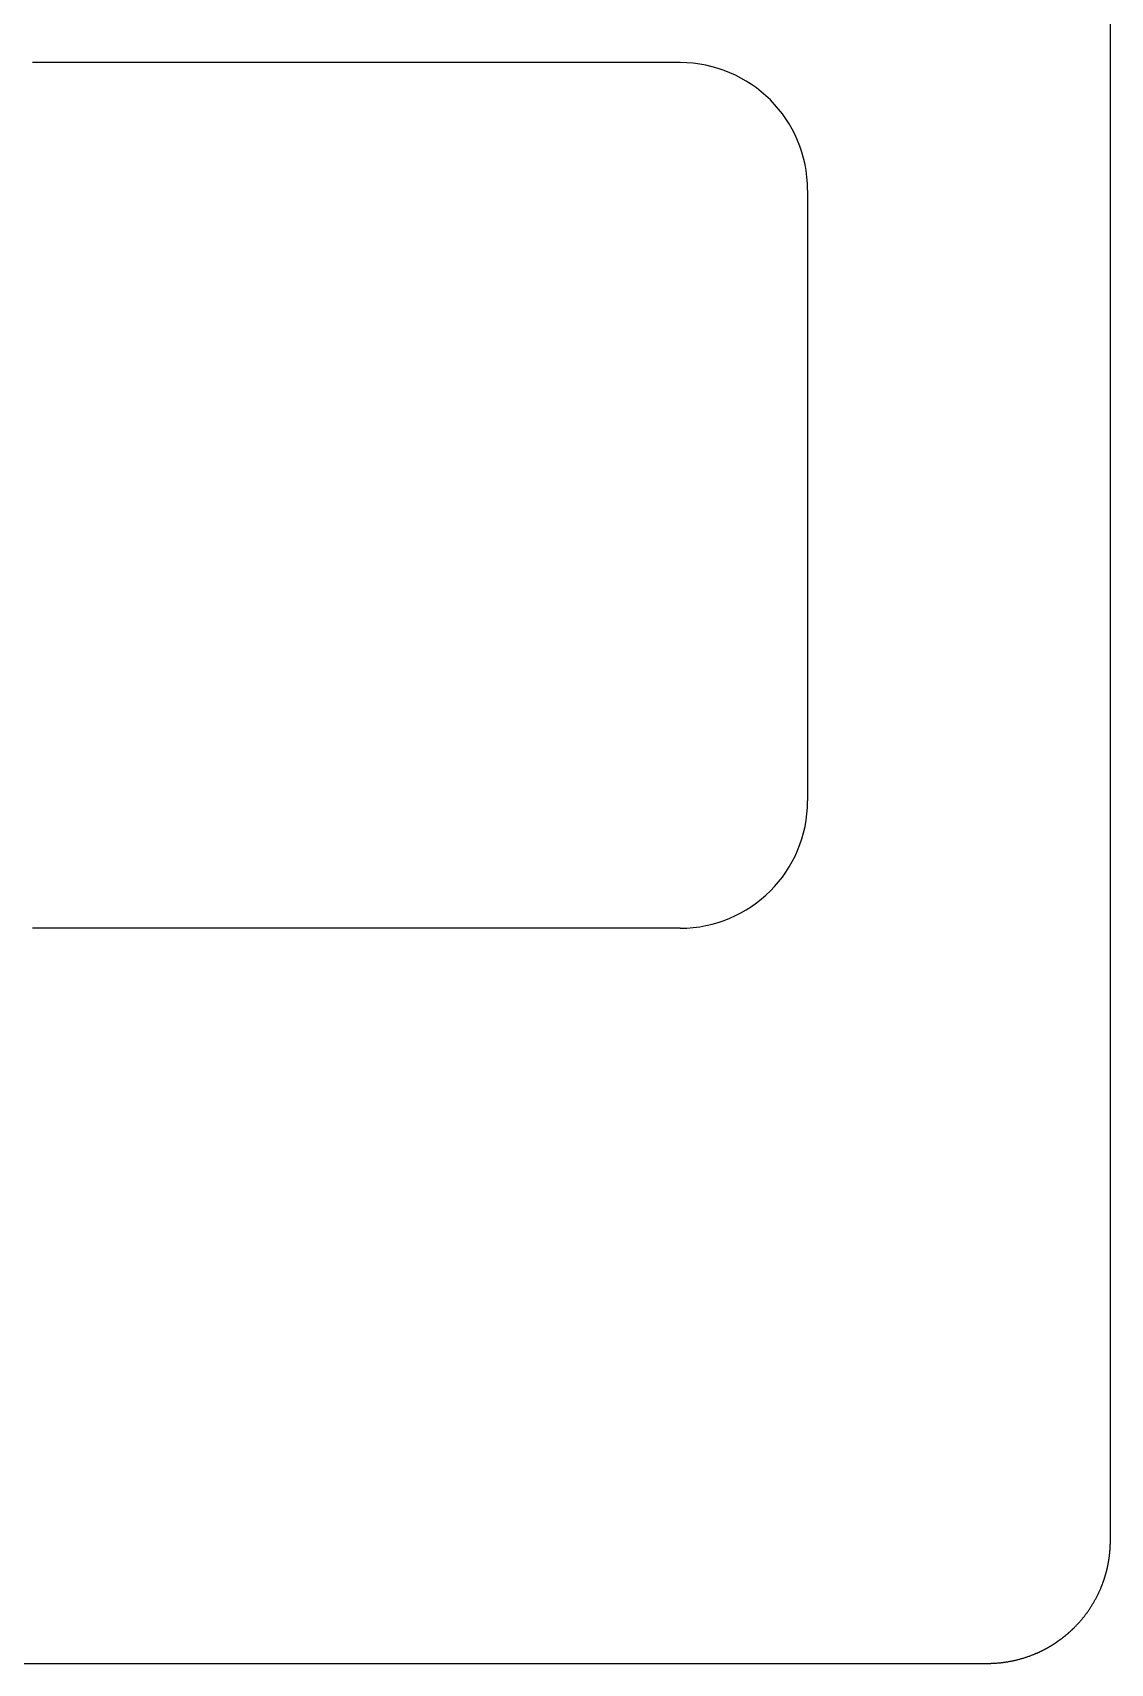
# Model space of a CAD drawing. Header units: millimetres. Extents: x -10 to 277, y -95 to 18.
# Drawn here: x 259.04 to 276.6, y -95.23 to -68.66 of the extents above; entities that cross this region are included whole.
import ezdxf

# ---------------------------------------------------------------- set-up
doc = ezdxf.new("R2010")
doc.units = ezdxf.units.MM
doc.header["$MEASUREMENT"] = 0
doc.layers.add('BLACK', color=7, linetype='CONTINUOUS')
doc.layers.add('Edge.Cuts', color=53, linetype='CONTINUOUS')

msp = doc.modelspace()

# ---------------------------------------------------------------- linework, layer by layer
at = {"layer": 'BLACK', "linetype": 'Continuous'}
for p, q in [((269.59375, -69.15), (259.043749, -69.15)), ((271.66875, -71.225), (271.66875, -81.175)), ((269.59375, -83.25), (259.04375, -83.25))]:
    msp.add_line(p, q, dxfattribs=at)
at = {"layer": 'BLACK'}
for centre, start, end in [((269.59375, -71.225), 0, 90), ((269.59375, -81.175), 270, 0)]:
    msp.add_arc(centre, 2.075, start, end, dxfattribs=at)
at = {"layer": 'Edge.Cuts', "linetype": 'Continuous'}
for p, q in [((276.6, -93.226), (276.6, 16.026)), ((276.599887, -93.247299), (276.599944, -93.240969)), ((276.599944, -93.240969), (276.599981, -93.23464)), ((276.599981, -93.23464), (276.599999, -93.228308)), ((276.599999, -93.228308), (276.6, -93.226)), ((276.579452, -93.512), (276.580347, -93.505739)), ((276.580347, -93.505739), (276.581221, -93.499477)), ((276.581221, -93.499477), (276.582076, -93.49321)), ((276.582076, -93.49321), (276.582911, -93.486942)), ((276.582911, -93.486942), (276.583726, -93.48067)), ((276.583726, -93.48067), (276.584522, -93.474397)), ((276.584522, -93.474397), (276.585297, -93.46812)), ((276.585297, -93.46812), (276.586053, -93.461841)), ((276.586053, -93.461841), (276.586788, -93.455559)), ((276.586788, -93.455559), (276.587504, -93.449276)), ((276.587504, -93.449276), (276.5882, -93.44299)), ((276.5882, -93.44299), (276.588876, -93.436702)), ((276.588876, -93.436702), (276.589532, -93.430411)), ((276.589532, -93.430411), (276.590169, -93.424119)), ((276.590169, -93.424119), (276.590785, -93.417824)), ((276.590785, -93.417824), (276.591381, -93.411528)), ((276.591381, -93.411528), (276.591958, -93.405229)), ((276.591958, -93.405229), (276.592515, -93.39893)), ((276.592515, -93.39893), (276.593051, -93.392627)), ((276.593051, -93.392627), (276.593568, -93.386323)), ((276.593568, -93.386323), (276.594065, -93.380017)), ((276.594065, -93.380017), (276.594542, -93.37371)), ((276.594542, -93.37371), (276.594999, -93.3674)), ((276.594999, -93.3674), (276.595436, -93.361091)), ((276.595436, -93.361091), (276.595853, -93.354778)), ((276.595853, -93.354778), (276.59625, -93.348465)), ((276.59625, -93.348465), (276.596627, -93.34215)), ((276.596627, -93.34215), (276.596984, -93.335834)), ((276.596984, -93.335834), (276.597322, -93.329516)), ((276.597322, -93.329516), (276.597639, -93.323198)), ((276.597639, -93.323198), (276.597936, -93.316877)), ((276.597936, -93.316877), (276.598213, -93.310557)), ((276.598213, -93.310557), (276.598471, -93.304235)), ((276.598471, -93.304235), (276.598708, -93.297912)), ((276.598708, -93.297912), (276.598925, -93.291588)), ((276.598925, -93.291588), (276.599123, -93.285264)), ((276.599123, -93.285264), (276.5993, -93.278937)), ((276.5993, -93.278937), (276.599457, -93.272612)), ((276.599457, -93.272612), (276.599595, -93.266284)), ((276.599595, -93.266284), (276.599712, -93.259957)), ((276.599712, -93.259957), (276.599809, -93.253627)), ((276.599809, -93.253627), (276.599887, -93.247299)), ((276.522406, -93.777683), (276.524141, -93.7716)), ((276.524141, -93.7716), (276.525858, -93.765512)), ((276.525858, -93.765512), (276.527554, -93.75942)), ((276.527554, -93.75942), (276.529232, -93.753321)), ((276.529232, -93.753321), (276.53089, -93.747217)), ((276.53089, -93.747217), (276.532529, -93.741108)), ((276.532529, -93.741108), (276.534149, -93.734995)), ((276.534149, -93.734995), (276.535749, -93.728875)), ((276.535749, -93.728875), (276.53733, -93.722751)), ((276.53733, -93.722751), (276.538891, -93.716622)), ((276.538891, -93.716622), (276.540433, -93.710489)), ((276.540433, -93.710489), (276.541956, -93.70435)), ((276.541956, -93.70435), (276.543459, -93.698207)), ((276.543459, -93.698207), (276.544943, -93.692058)), ((276.544943, -93.692058), (276.546407, -93.685906)), ((276.546407, -93.685906), (276.547852, -93.679748)), ((276.547852, -93.679748), (276.549277, -93.673587)), ((276.549277, -93.673587), (276.550683, -93.66742)), ((276.550683, -93.66742), (276.55207, -93.66125)), ((276.55207, -93.66125), (276.553436, -93.655075)), ((276.553436, -93.655075), (276.554784, -93.648896)), ((276.554784, -93.648896), (276.556111, -93.642712)), ((276.556111, -93.642712), (276.557419, -93.636525)), ((276.557419, -93.636525), (276.558708, -93.630333)), ((276.558708, -93.630333), (276.559977, -93.624138)), ((276.559977, -93.624138), (276.561226, -93.617938)), ((276.561226, -93.617938), (276.562456, -93.611735)), ((276.562456, -93.611735), (276.563666, -93.605528)), ((276.563666, -93.605528), (276.564856, -93.599317)), ((276.564856, -93.599317), (276.566027, -93.593102)), ((276.566027, -93.593102), (276.567178, -93.586884)), ((276.567178, -93.586884), (276.568309, -93.580661)), ((276.568309, -93.580661), (276.569421, -93.574436)), ((276.569421, -93.574436), (276.570513, -93.568207)), ((276.570513, -93.568207), (276.571585, -93.561975)), ((276.571585, -93.561975), (276.572638, -93.555739)), ((276.572638, -93.555739), (276.573671, -93.5495)), ((276.573671, -93.5495), (276.574684, -93.543258)), ((276.574684, -93.543258), (276.575677, -93.537013)), ((276.575677, -93.537013), (276.576651, -93.530764)), ((276.576651, -93.530764), (276.577604, -93.524512)), ((276.577604, -93.524512), (276.578538, -93.518257)), ((276.578538, -93.518257), (276.579452, -93.512)), ((276.422108, -94.050552), (276.427287, -94.03901)), ((276.427287, -94.03901), (276.432394, -94.027436)), ((276.432394, -94.027436), (276.437427, -94.015829)), ((276.437427, -94.015829), (276.442386, -94.00419)), ((276.442386, -94.00419), (276.447272, -93.99252)), ((276.447272, -93.99252), (276.449687, -93.986674)), ((276.449687, -93.986674), (276.452084, -93.98082)), ((276.452084, -93.98082), (276.454462, -93.974958)), ((276.454462, -93.974958), (276.456822, -93.969089)), ((276.456822, -93.969089), (276.459163, -93.963213)), ((276.459163, -93.963213), (276.461486, -93.957329)), ((276.461486, -93.957329), (276.46379, -93.951438)), ((276.46379, -93.951438), (276.466075, -93.945539)), ((276.466075, -93.945539), (276.468342, -93.939633)), ((276.468342, -93.939633), (276.47059, -93.933721)), ((276.47059, -93.933721), (276.472819, -93.927801)), ((276.472819, -93.927801), (276.475029, -93.921874)), ((276.475029, -93.921874), (276.477221, -93.91594)), ((276.477221, -93.91594), (276.479394, -93.909999)), ((276.479394, -93.909999), (276.481548, -93.904052)), ((276.481548, -93.904052), (276.483684, -93.898097)), ((276.483684, -93.898097), (276.4858, -93.892136)), ((276.4858, -93.892136), (276.487898, -93.886168)), ((276.487898, -93.886168), (276.489976, -93.880194)), ((276.489976, -93.880194), (276.492036, -93.874213)), ((276.492036, -93.874213), (276.494077, -93.868226)), ((276.494077, -93.868226), (276.496099, -93.862232)), ((276.496099, -93.862232), (276.498102, -93.856232)), ((276.498102, -93.856232), (276.500086, -93.850226)), ((276.500086, -93.850226), (276.502051, -93.844214)), ((276.502051, -93.844214), (276.503997, -93.838195)), ((276.503997, -93.838195), (276.505924, -93.83217)), ((276.505924, -93.83217), (276.507832, -93.826139)), ((276.507832, -93.826139), (276.509721, -93.820103)), ((276.509721, -93.820103), (276.51159, -93.81406)), ((276.51159, -93.81406), (276.513441, -93.808011)), ((276.513441, -93.808011), (276.515272, -93.801957)), ((276.515272, -93.801957), (276.517085, -93.795897)), ((276.517085, -93.795897), (276.518878, -93.789831)), ((276.518878, -93.789831), (276.520651, -93.78376)), ((276.520651, -93.78376), (276.522406, -93.777683)), ((276.276491, -94.316572), (276.283353, -94.305951)), ((276.283353, -94.305951), (276.290148, -94.295286)), ((276.290148, -94.295286), (276.296875, -94.284578)), ((276.296875, -94.284578), (276.303534, -94.273827)), ((276.303534, -94.273827), (276.310126, -94.263034)), ((276.310126, -94.263034), (276.316649, -94.2522)), ((276.316649, -94.2522), (276.323104, -94.241324)), ((276.323104, -94.241324), (276.32949, -94.230408)), ((276.32949, -94.230408), (276.335806, -94.219451)), ((276.335806, -94.219451), (276.342054, -94.208454)), ((276.342054, -94.208454), (276.348232, -94.197417)), ((276.348232, -94.197417), (276.35434, -94.186342)), ((276.35434, -94.186342), (276.360379, -94.175228)), ((276.360379, -94.175228), (276.366347, -94.164075)), ((276.366347, -94.164075), (276.372244, -94.152885)), ((276.372244, -94.152885), (276.378071, -94.141658)), ((276.378071, -94.141658), (276.383826, -94.130394)), ((276.383826, -94.130394), (276.389511, -94.119093)), ((276.389511, -94.119093), (276.395124, -94.107757)), ((276.395124, -94.107757), (276.400665, -94.096385)), ((276.400665, -94.096385), (276.406134, -94.084978)), ((276.406134, -94.084978), (276.411531, -94.073537)), ((276.411531, -94.073537), (276.416856, -94.062061)), ((276.416856, -94.062061), (276.422108, -94.050552)), ((276.075418, -94.576213), (276.083928, -94.566855)), ((276.083928, -94.566855), (276.092378, -94.557445)), ((276.092378, -94.557445), (276.100768, -94.547982)), ((276.100768, -94.547982), (276.109097, -94.538466)), ((276.109097, -94.538466), (276.117366, -94.528898)), ((276.117366, -94.528898), (276.125574, -94.519278)), ((276.125574, -94.519278), (276.133721, -94.509607)), ((276.133721, -94.509607), (276.141806, -94.499885)), ((276.141806, -94.499885), (276.14983, -94.490113)), ((276.14983, -94.490113), (276.157791, -94.480289)), ((276.157791, -94.480289), (276.16569, -94.470416)), ((276.16569, -94.470416), (276.173526, -94.460493)), ((276.173526, -94.460493), (276.1813, -94.450521)), ((276.1813, -94.450521), (276.18901, -94.4405)), ((276.18901, -94.4405), (276.196656, -94.430431)), ((276.196656, -94.430431), (276.204239, -94.420313)), ((276.204239, -94.420313), (276.211757, -94.410148)), ((276.211757, -94.410148), (276.219211, -94.399935)), ((276.219211, -94.399935), (276.226601, -94.389675)), ((276.226601, -94.389675), (276.233925, -94.379368)), ((276.233925, -94.379368), (276.241184, -94.369016)), ((276.241184, -94.369016), (276.248378, -94.358617)), ((276.248378, -94.358617), (276.255506, -94.348173)), ((276.255506, -94.348173), (276.262567, -94.337684)), ((276.262567, -94.337684), (276.269563, -94.32715)), ((276.269563, -94.32715), (276.276491, -94.316572)), ((275.782174, -94.839205), (275.787269, -94.835459)), ((275.787269, -94.835459), (275.792353, -94.831696)), ((275.792353, -94.831696), (275.797424, -94.827918)), ((275.797424, -94.827918), (275.802484, -94.824123)), ((275.802484, -94.824123), (275.807531, -94.820313)), ((275.807531, -94.820313), (275.812566, -94.816486)), ((275.812566, -94.816486), (275.817589, -94.812644)), ((275.817589, -94.812644), (275.822601, -94.808785)), ((275.822601, -94.808785), (275.827599, -94.804911)), ((275.827599, -94.804911), (275.832586, -94.801021)), ((275.832586, -94.801021), (275.83756, -94.797115)), ((275.83756, -94.797115), (275.842523, -94.793193)), ((275.842523, -94.793193), (275.847472, -94.789256)), ((275.847472, -94.789256), (275.85241, -94.785303)), ((275.85241, -94.785303), (275.857334, -94.781335)), ((275.857334, -94.781335), (275.862247, -94.77735)), ((275.862247, -94.77735), (275.867146, -94.773351)), ((275.867146, -94.773351), (275.872034, -94.769335)), ((275.872034, -94.769335), (275.876907, -94.765304)), ((275.876907, -94.765304), (275.88177, -94.761258)), ((275.88177, -94.761258), (275.886618, -94.757196)), ((275.886618, -94.757196), (275.891455, -94.753119)), ((275.891455, -94.753119), (275.896278, -94.749027)), ((275.896278, -94.749027), (275.901089, -94.744918)), ((275.901089, -94.744918), (275.905886, -94.740796)), ((275.905886, -94.740796), (275.910671, -94.736657)), ((275.910671, -94.736657), (275.915442, -94.732504)), ((275.915442, -94.732504), (275.920201, -94.728335)), ((275.920201, -94.728335), (275.924946, -94.724151)), ((275.924946, -94.724151), (275.929678, -94.719952)), ((275.929678, -94.719952), (275.934397, -94.715738)), ((275.934397, -94.715738), (275.939104, -94.711509)), ((275.939104, -94.711509), (275.943796, -94.707265)), ((275.943796, -94.707265), (275.948475, -94.703006)), ((275.948475, -94.703006), (275.953141, -94.698733)), ((275.953141, -94.698733), (275.957794, -94.694443)), ((275.957794, -94.694443), (275.962433, -94.69014)), ((275.962433, -94.69014), (275.967059, -94.685821)), ((275.967059, -94.685821), (275.971671, -94.681489)), ((275.971671, -94.681489), (275.97627, -94.67714)), ((275.97627, -94.67714), (275.980854, -94.672778)), ((275.980854, -94.672778), (275.985426, -94.6684)), ((275.985426, -94.6684), (275.989984, -94.664009)), ((275.989984, -94.664009), (275.994528, -94.659602)), ((275.994528, -94.659602), (275.999058, -94.655182)), ((275.999058, -94.655182), (276.003575, -94.650746)), ((276.003575, -94.650746), (276.008078, -94.646296)), ((276.008078, -94.646296), (276.012567, -94.641831)), ((276.012567, -94.641831), (276.0142, -94.6402)), ((276.0142, -94.6402), (276.02312, -94.631223)), ((276.02312, -94.631223), (276.031982, -94.622191)), ((276.031982, -94.622191), (276.040787, -94.613104)), ((276.040787, -94.613104), (276.049533, -94.603963)), ((276.049533, -94.603963), (276.05822, -94.594767)), ((276.05822, -94.594767), (276.066849, -94.585517)), ((276.066849, -94.585517), (276.075418, -94.576213)), ((275.281613, -95.106261), (275.293492, -95.101912)), ((275.293492, -95.101912), (275.305344, -95.097487)), ((275.305344, -95.097487), (275.317167, -95.092988)), ((275.317167, -95.092988), (275.328962, -95.088414)), ((275.328962, -95.088414), (275.340728, -95.083765)), ((275.340728, -95.083765), (275.352465, -95.079042)), ((275.352465, -95.079042), (275.364171, -95.074245)), ((275.364171, -95.074245), (275.370013, -95.071819)), ((275.370013, -95.071819), (275.375847, -95.069374)), ((275.375847, -95.069374), (275.381674, -95.066911)), ((275.381674, -95.066911), (275.387492, -95.064429)), ((275.387492, -95.064429), (275.393303, -95.061929)), ((275.393303, -95.061929), (275.399106, -95.059411)), ((275.399106, -95.059411), (275.404901, -95.056874)), ((275.404901, -95.056874), (275.410688, -95.054319)), ((275.410688, -95.054319), (275.416466, -95.051746)), ((275.416466, -95.051746), (275.422237, -95.049154)), ((275.422237, -95.049154), (275.427999, -95.046544)), ((275.427999, -95.046544), (275.433753, -95.043916)), ((275.433753, -95.043916), (275.439499, -95.04127)), ((275.439499, -95.04127), (275.445236, -95.038606)), ((275.445236, -95.038606), (275.450965, -95.035923)), ((275.450965, -95.035923), (275.456685, -95.033223)), ((275.456685, -95.033223), (275.462397, -95.030504)), ((275.462397, -95.030504), (275.4681, -95.027767)), ((275.4681, -95.027767), (275.473794, -95.025013)), ((275.473794, -95.025013), (275.47948, -95.02224)), ((275.47948, -95.02224), (275.485157, -95.01945)), ((275.485157, -95.01945), (275.490825, -95.016641)), ((275.490825, -95.016641), (275.496484, -95.013815)), ((275.496484, -95.013815), (275.502134, -95.01097)), ((275.502134, -95.01097), (275.507775, -95.008108)), ((275.507775, -95.008108), (275.513407, -95.005228)), ((275.513407, -95.005228), (275.51903, -95.00233)), ((275.51903, -95.00233), (275.524643, -94.999415)), ((275.524643, -94.999415), (275.530247, -94.996482)), ((275.530247, -94.996482), (275.535843, -94.99353)), ((275.535843, -94.99353), (275.541428, -94.990562)), ((275.541428, -94.990562), (275.547004, -94.987576)), ((275.547004, -94.987576), (275.552571, -94.984572)), ((275.552571, -94.984572), (275.558128, -94.98155)), ((275.558128, -94.98155), (275.563675, -94.978512)), ((275.563675, -94.978512), (275.569213, -94.975455)), ((275.569213, -94.975455), (275.574741, -94.972381)), ((275.574741, -94.972381), (275.58026, -94.96929)), ((275.58026, -94.96929), (275.585768, -94.966181)), ((275.585768, -94.966181), (275.591267, -94.963055)), ((275.591267, -94.963055), (275.596755, -94.959911)), ((275.596755, -94.959911), (275.602234, -94.95675)), ((275.602234, -94.95675), (275.607702, -94.953572)), ((275.607702, -94.953572), (275.613161, -94.950376)), ((275.613161, -94.950376), (275.618609, -94.947164)), ((275.618609, -94.947164), (275.624047, -94.943934)), ((275.624047, -94.943934), (275.629475, -94.940687)), ((275.629475, -94.940687), (275.634893, -94.937423)), ((275.634893, -94.937423), (275.640299, -94.934142)), ((275.640299, -94.934142), (275.645696, -94.930843)), ((275.645696, -94.930843), (275.651082, -94.927528)), ((275.651082, -94.927528), (275.656458, -94.924195)), ((275.656458, -94.924195), (275.661823, -94.920846)), ((275.661823, -94.920846), (275.667178, -94.91748)), ((275.667178, -94.91748), (275.672521, -94.914097)), ((275.672521, -94.914097), (275.677854, -94.910696)), ((275.677854, -94.910696), (275.683176, -94.90728)), ((275.683176, -94.90728), (275.688487, -94.903846)), ((275.688487, -94.903846), (275.693787, -94.900396)), ((275.693787, -94.900396), (275.699077, -94.896928)), ((275.699077, -94.896928), (275.704355, -94.893444)), ((275.704355, -94.893444), (275.709623, -94.889944)), ((275.709623, -94.889944), (275.714879, -94.886427)), ((275.714879, -94.886427), (275.720124, -94.882893)), ((275.720124, -94.882893), (275.725357, -94.879343)), ((275.725357, -94.879343), (275.73058, -94.875775)), ((275.73058, -94.875775), (275.735791, -94.872192)), ((275.735791, -94.872192), (275.740991, -94.868592)), ((275.740991, -94.868592), (275.746179, -94.864976)), ((275.746179, -94.864976), (275.751356, -94.861343)), ((275.751356, -94.861343), (275.756521, -94.857695)), ((275.756521, -94.857695), (275.761676, -94.854029)), ((275.761676, -94.854029), (275.766817, -94.850348)), ((275.766817, -94.850348), (275.771948, -94.84665)), ((275.771948, -94.84665), (275.777067, -94.842936)), ((275.777067, -94.842936), (275.782174, -94.839205)), ((256.9916, -95.226), (274.6, -95.226)), ((274.6, -95.226), (274.612654, -95.22596)), ((274.612654, -95.22596), (274.625306, -95.22584)), ((274.625306, -95.22584), (274.637956, -95.22564)), ((274.637956, -95.22564), (274.650603, -95.22536)), ((274.650603, -95.22536), (274.663248, -95.225001)), ((274.663248, -95.225001), (274.675889, -95.224561)), ((274.675889, -95.224561), (274.688526, -95.224042)), ((274.688526, -95.224042), (274.701159, -95.223442)), ((274.701159, -95.223442), (274.713787, -95.222763)), ((274.713787, -95.222763), (274.72641, -95.222004)), ((274.72641, -95.222004), (274.739028, -95.221166)), ((274.739028, -95.221166), (274.75164, -95.220247)), ((274.75164, -95.220247), (274.764245, -95.219249)), ((274.764245, -95.219249), (274.776843, -95.218171)), ((274.776843, -95.218171), (274.789434, -95.217014)), ((274.789434, -95.217014), (274.802017, -95.215777)), ((274.802017, -95.215777), (274.814592, -95.21446)), ((274.814592, -95.21446), (274.827157, -95.213064)), ((274.827157, -95.213064), (274.839714, -95.211589)), ((274.839714, -95.211589), (274.852261, -95.210034)), ((274.852261, -95.210034), (274.864798, -95.2084)), ((274.864798, -95.2084), (274.877325, -95.206686)), ((274.877325, -95.206686), (274.88984, -95.204894)), ((274.88984, -95.204894), (274.902344, -95.203022)), ((274.902344, -95.203022), (274.914836, -95.201071)), ((274.914836, -95.201071), (274.927315, -95.199041)), ((274.927315, -95.199041), (274.939781, -95.196933)), ((274.939781, -95.196933), (274.952234, -95.194745)), ((274.952234, -95.194745), (274.964673, -95.192479)), ((274.964673, -95.192479), (274.977098, -95.190134)), ((274.977098, -95.190134), (274.989507, -95.18771)), ((274.989507, -95.18771), (275.001902, -95.185208)), ((275.001902, -95.185208), (275.01428, -95.182628)), ((275.01428, -95.182628), (275.026642, -95.179969)), ((275.026642, -95.179969), (275.038988, -95.177232)), ((275.038988, -95.177232), (275.051316, -95.174417)), ((275.051316, -95.174417), (275.063626, -95.171524)), ((275.063626, -95.171524), (275.075918, -95.168553)), ((275.075918, -95.168553), (275.088191, -95.165505)), ((275.088191, -95.165505), (275.100446, -95.162379)), ((275.100446, -95.162379), (275.11268, -95.159175)), ((275.11268, -95.159175), (275.124894, -95.155894)), ((275.124894, -95.155894), (275.137087, -95.152535)), ((275.137087, -95.152535), (275.149259, -95.1491)), ((275.149259, -95.1491), (275.16141, -95.145587)), ((275.16141, -95.145587), (275.173538, -95.141998)), ((275.173538, -95.141998), (275.185644, -95.138332)), ((275.185644, -95.138332), (275.197726, -95.13459)), ((275.197726, -95.13459), (275.209785, -95.130771)), ((275.209785, -95.130771), (275.221819, -95.126875)), ((275.221819, -95.126875), (275.233829, -95.122904)), ((275.233829, -95.122904), (275.245814, -95.118857)), ((275.245814, -95.118857), (275.257773, -95.114734)), ((275.257773, -95.114734), (275.269706, -95.110535)), ((275.269706, -95.110535), (275.281613, -95.106261))]:
    msp.add_line(p, q, dxfattribs=at)

doc.saveas('drawing.dxf')
